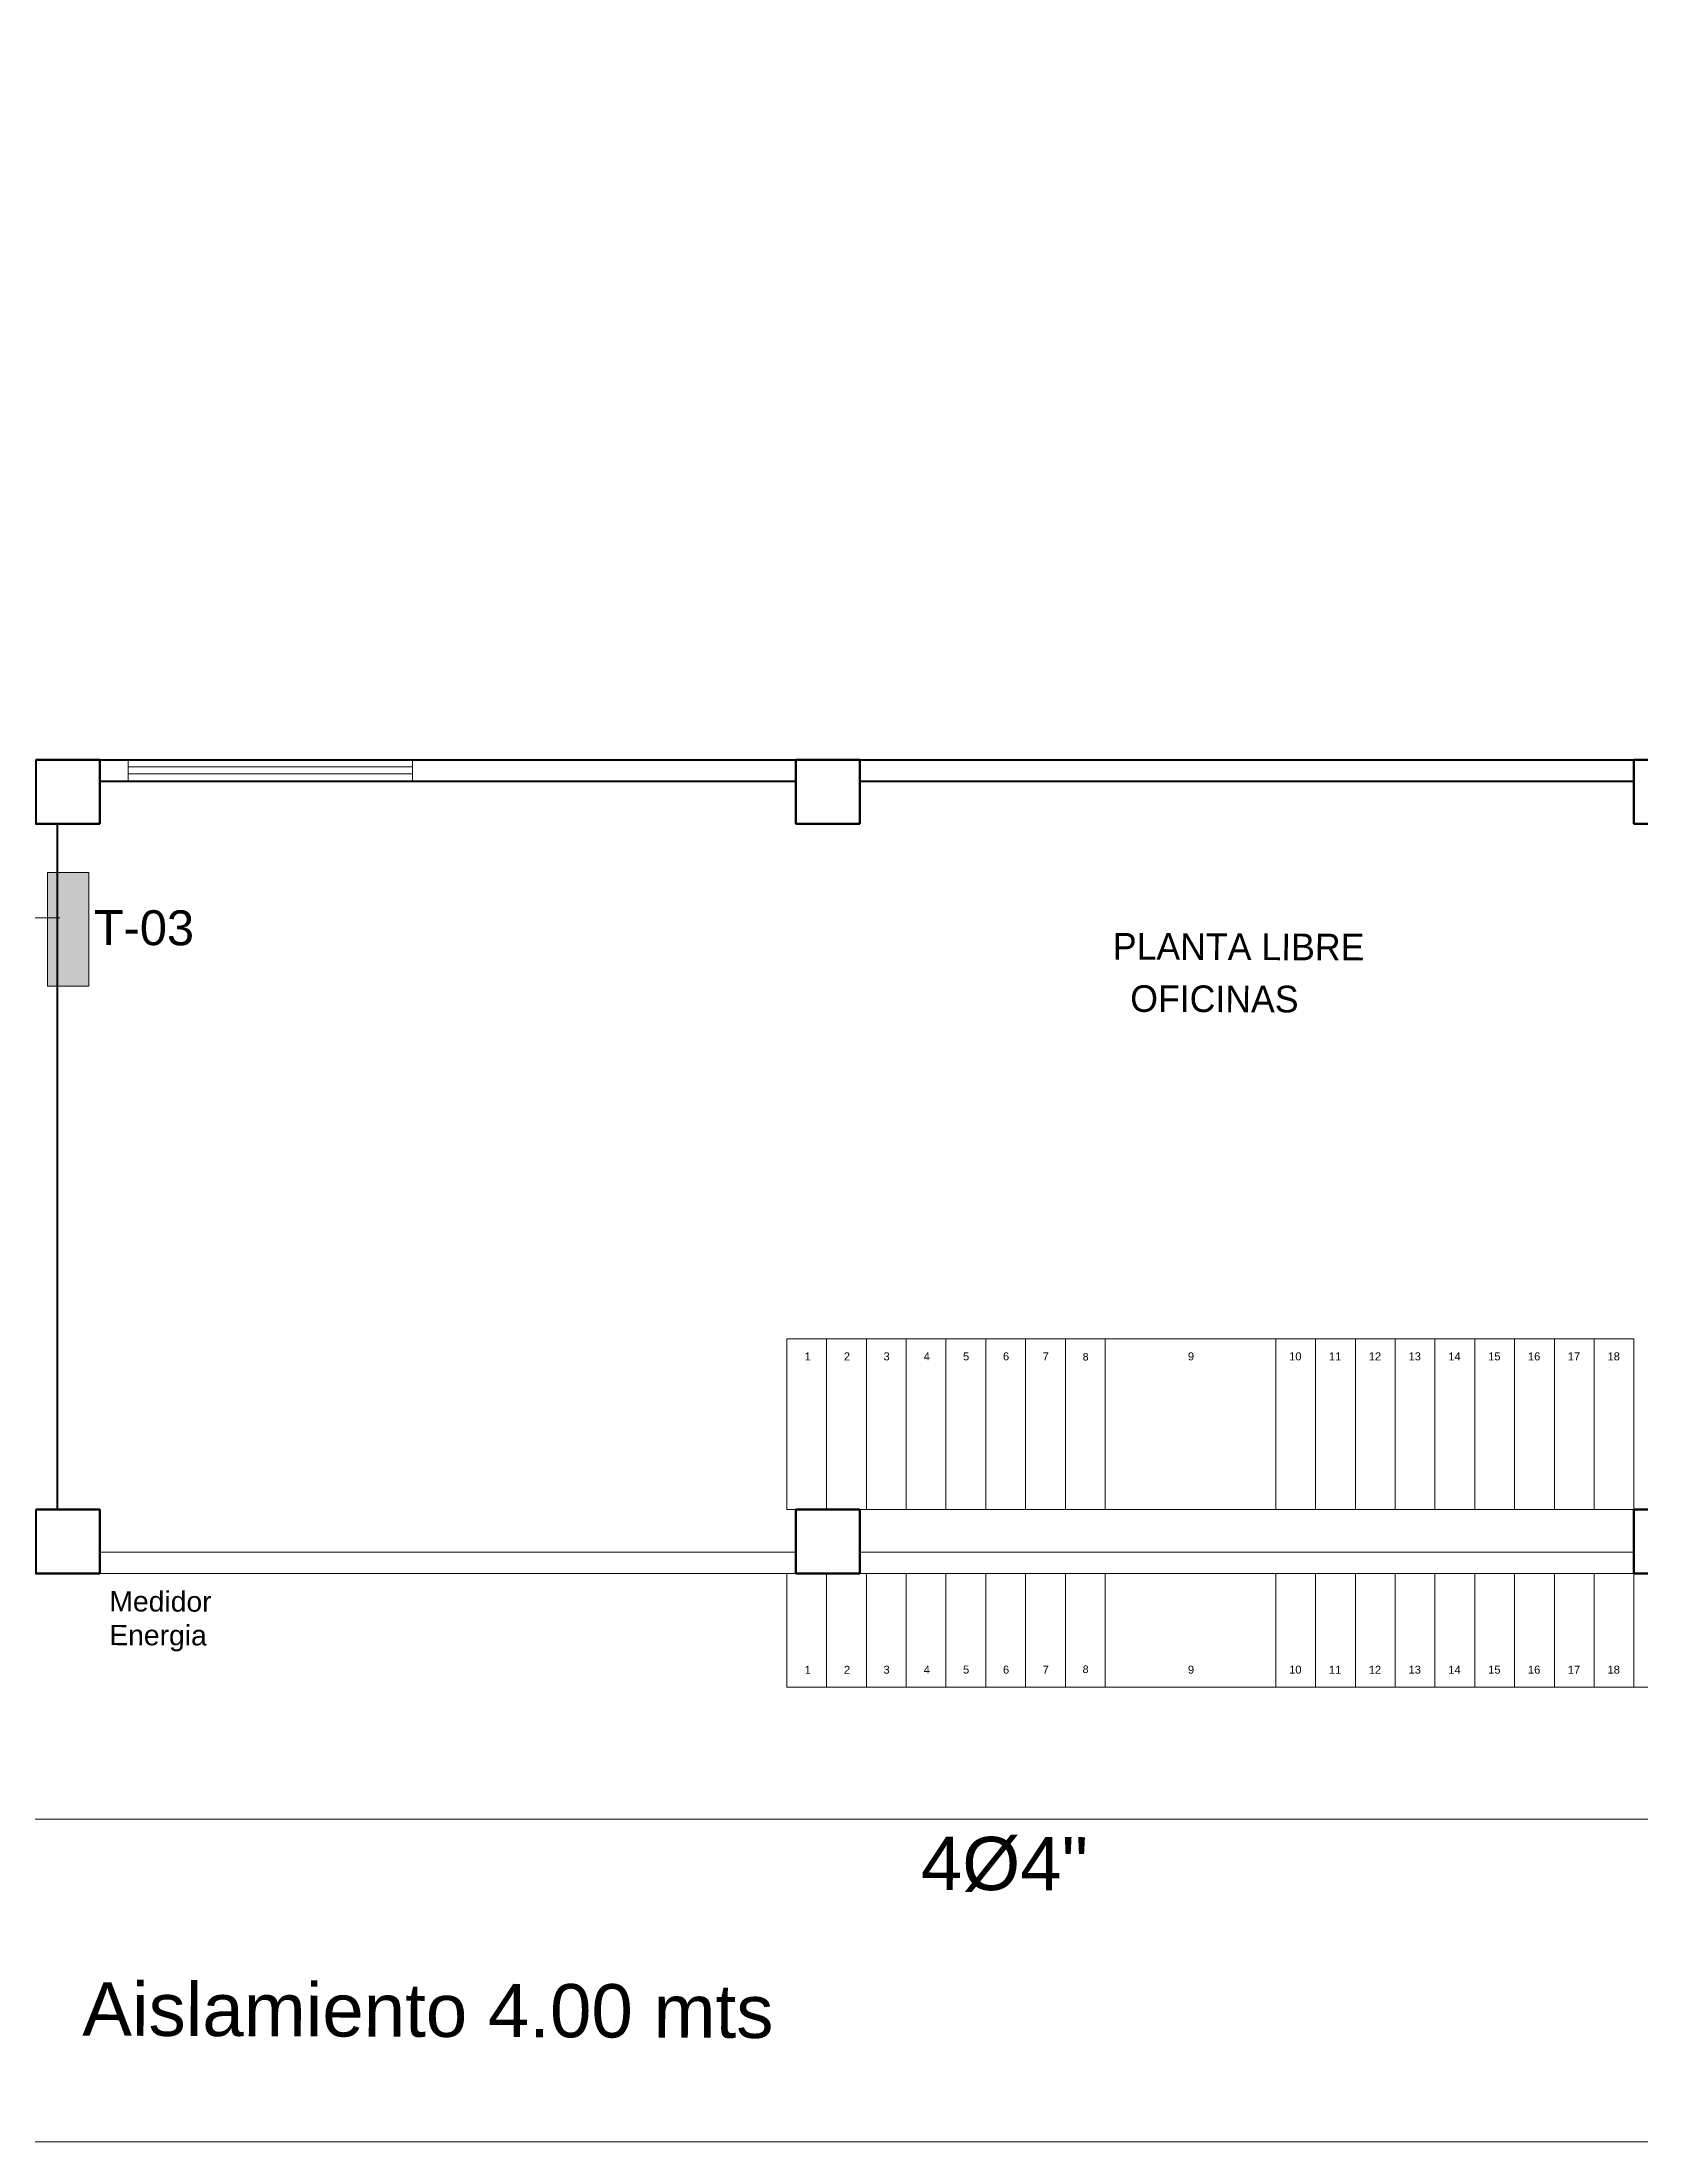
# Model space of a CAD drawing. Header units: millimetres. Extents: x 391 to 679, y 21 to 219.
# Drawn here: x 403.95 to 415.2, y 65.23 to 80.01 of the extents above; entities that cross this region are included whole.
import ezdxf

# ---------------------------------------------------------------- set-up
doc = ezdxf.new("R2010")
doc.units = ezdxf.units.MM
doc.linetypes.add('HIDDEN', pattern=[0.375, 0.25, -0.125])
for name, color, linetype, lineweight in [('A-AREA-IDEN', 7, 'Continuous', 9), ('Eléctrico Subterráneo', 5, 'Continuous', 20), ('EST', 7, 'Continuous', 50), ('MONTE', 7, 'Continuous', 9), ('MUROS', 7, 'Continuous', 40), ('notas', 8, 'Continuous', 9), ('proyección 5', 7, 'Continuous', 9), ('Subestacion', 1, 'Continuous', 18), ('tuberia por Piso', 1, 'HIDDEN', 9), ('VP', 7, 'Continuous', 25)]:
    doc.layers.add(name, color=color, linetype=linetype, lineweight=lineweight)
doc.styles.add('Nota 1000', font='', dxfattribs={"height": 1.5})
doc.styles.get("Standard").update_dxf_attribs({"font": 'arial.ttf'})
doc.styles.get('Nota 1000').set_extended_font_data('Eurostile')
doc.linetypes.add('LÍMITE1', pattern='A,6.35,-2.54,[133,ltypeshp.shx,S=2.54,R=0,X=-2.54,Y=0],-2.54,25.4', length=36.83)

msp = doc.modelspace()

# ---------------------------------------------------------------- hatches: boundary and pattern name
at = {"layer": 'MONTE'}
h = msp.add_hatch(color=1, dxfattribs=at)
h.dxf.hatch_style = 1
h.paths.add_polyline_path([(403.9887, 73.3648), (403.9887, 74.1648), (404.2787, 74.1648), (404.2787, 73.3648)])

# ---------------------------------------------------------------- linework, layer by layer
at = {"layer": 'A-AREA-IDEN'}
for p, q in [((409.1893, 70.8833), (415.1493, 70.8833)), ((409.1893, 69.6833), (409.1893, 70.8833)), ((409.4693, 69.6833), (409.4693, 70.8833)), ((409.7493, 69.6833), (409.7493, 70.8833)), ((410.0293, 69.6833), (410.0293, 70.8833)), ((410.3093, 69.6833), (410.3093, 70.8833)), ((410.5893, 69.6833), (410.5893, 70.8833)), ((410.8693, 69.6833), (410.8693, 70.8833)), ((411.1493, 69.6833), (411.1493, 70.8833)), ((411.4293, 69.6833), (411.4293, 70.8833)), ((412.6293, 69.6833), (412.6293, 70.8833)), ((412.9093, 69.6833), (412.9093, 70.8833)), ((413.1893, 69.6833), (413.1893, 70.8833)), ((413.4693, 69.6833), (413.4693, 70.8833)), ((413.7493, 69.6833), (413.7493, 70.8833)), ((414.0293, 69.6833), (414.0293, 70.8833)), ((414.3093, 69.6833), (414.3093, 70.8833)), ((414.5893, 69.6833), (414.5893, 70.8833)), ((414.8693, 69.6833), (414.8693, 70.8833)), ((415.1493, 69.6833), (415.1493, 70.8833)), ((409.2533, 69.6833), (409.1893, 69.6833)), ((409.7033, 69.6833), (415.1493, 69.6833)), ((404.3563, 69.3833), (409.2533, 69.3833)), ((409.7033, 69.3833), (415.1493, 69.3833)), ((403.9063, 69.2333), (404.3563, 69.2333)), ((404.3563, 69.2333), (409.2533, 69.2333)), ((409.1893, 69.2333), (409.1893, 68.4333)), ((409.4693, 69.2333), (409.4693, 68.4333)), ((409.7033, 69.2333), (415.1493, 69.2333)), ((409.7033, 69.2333), (415.1493, 69.2333)), ((409.7493, 69.2333), (409.7493, 68.4333)), ((410.0293, 69.2333), (410.0293, 68.4333)), ((410.3093, 69.2333), (410.3093, 68.4333)), ((410.5893, 69.2333), (410.5893, 68.4333)), ((410.8693, 69.2333), (410.8693, 68.4333)), ((411.1493, 69.2333), (411.1493, 68.4333)), ((411.4293, 69.2333), (411.4293, 68.4333)), ((412.6293, 69.2333), (412.6293, 68.4333)), ((412.9093, 69.2333), (412.9093, 68.4333)), ((413.1893, 69.2333), (413.1893, 68.4333)), ((413.4693, 69.2333), (413.4693, 68.4333)), ((413.7493, 69.2333), (413.7493, 68.4333)), ((414.0293, 69.2333), (414.0293, 68.4333)), ((414.3093, 69.2333), (414.3093, 68.4333)), ((414.5893, 69.2333), (414.5893, 68.4333)), ((414.8693, 69.2333), (414.8693, 68.4333)), ((415.1493, 69.2333), (415.1493, 68.4333)), ((409.1893, 68.4333), (415.1493, 68.4333)), ((415.1493, 68.4333), (416.5993, 68.4333))]:
    msp.add_line(p, q, dxfattribs=at)
at = {"layer": 'Eléctrico Subterráneo', "color": 7, "linetype": 'LÍMITE1', "lineweight": 0, "ltscale": 0.03}
msp.add_lwpolyline([(396.9238, 67.505), (419.3463, 67.505)], dxfattribs=at)
at = {"layer": 'EST'}
for points in [[(403.9063, 74.9583), (403.9063, 74.5083), (404.3563, 74.5083), (404.3563, 74.9583), (403.9063, 74.9583)], [(409.2533, 74.9583), (409.2533, 74.5083), (409.7033, 74.5083), (409.7033, 74.9583), (409.2533, 74.9583)], [(415.1493, 74.9583), (415.1493, 74.5083), (415.5993, 74.5083), (415.5993, 74.9583), (415.1493, 74.9583)], [(403.9063, 69.6833), (403.9063, 69.2333), (404.3563, 69.2333), (404.3563, 69.6833), (403.9063, 69.6833)], [(409.7033, 69.6833), (409.2533, 69.6833), (409.2533, 69.2333), (409.7033, 69.2333), (409.7033, 69.6833)], [(415.1493, 69.6833), (415.1493, 69.2333), (415.5993, 69.2333), (415.5993, 69.6833), (415.1493, 69.6833)]]:
    msp.add_lwpolyline(points, dxfattribs=at)
at = {"layer": 'MUROS', "ltscale": 5}
for p, q in [((404.3563, 74.9583), (409.2533, 74.9583)), ((409.7033, 74.9583), (415.1493, 74.9583)), ((404.3563, 74.8083), (409.2533, 74.8083)), ((409.7033, 74.8083), (415.1493, 74.8083)), ((404.0563, 74.5083), (404.0563, 69.6833))]:
    msp.add_line(p, q, dxfattribs=at)
at = {"layer": 'proyección 5', "flags": 128}
msp.add_lwpolyline([(393.0607, 65.2333), (431.897, 65.2333)], dxfattribs=at)
at = {"layer": 'Subestacion', "flags": 128}
for points in [[(404.5563, 74.8083), (404.5563, 74.9583)], [(406.5563, 74.8083), (406.5563, 74.9583)], [(404.5563, 74.8083), (406.4715, 74.8083)]]:
    msp.add_lwpolyline(points, dxfattribs=at)
for points in [[(406.5563, 74.9083), (404.5563, 74.9083), (404.5563, 74.8583), (406.5563, 74.8583)], [(403.9887, 73.3648), (403.9887, 74.1648), (404.2787, 74.1648), (404.2787, 73.3648)]]:
    msp.add_lwpolyline(points, close=True, dxfattribs=at)
at = {"layer": 'tuberia por Piso'}
msp.add_lwpolyline([(398.7297, 95.3232), (399.7, 95.3232), (399.7, 73.8472), (404.1313, 73.8472)], dxfattribs=at)

# ---------------------------------------------------------------- texts
at = {"layer": 'notas', "color": 7, "attachment_point": 4, "rotation": 359.80062, "style": 'Nota 1000'}
for s, insert, char_height, width in [('{\\fArial|b0|i0|c0|p34;\\H2x;T-03}', (404.3142, 73.7762), 0.122834, 5.706419), ('PLANTA LIBRE', (411.4834, 73.6461), 0.1875, 8.710542), ('OFICINAS', (411.6059, 73.2771), 0.1875, 8.710542), ('{\\fArial|b0|i0|c0|p34;\\H2x;Medidor\\PEnergia}', (404.4234, 68.8976), 0.071262, 3.310561), ('{\\fArial|b0|i0|c0|p34;\\H2x;4%%C4"}', (410.1327, 67.1874), 0.1875, 8.710542), ('{\\fArial|b0|i0|c0|p34;\\H2x; Aislamiento 4.00 mts}', (404.0884, 66.167), 0.1875, 8.710542)]:
    msp.add_mtext(s, dxfattribs=dict(at, insert=insert, char_height=char_height, width=width))
at = {"layer": 'VP'}
for s, height, rotation, p in [('1', 0.0562, 0, (409.3154, 70.7326)), ('2', 0.0562, 0, (409.5914, 70.7326)), ('3', 0.0562, 0, (409.8698, 70.7326)), ('4', 0.0562, 0, (410.1523, 70.7326)), ('5', 0.0562, 0, (410.4294, 70.7326)), ('6', 0.0562, 0, (410.7102, 70.7326)), ('7', 0.0562, 0, (410.9894, 70.7326)), ('8', 0.0527, 2.84384, (411.2726, 70.7306)), ('9', 0.0562, 0, (412.0114, 70.7326)), ('10', 0.05625, 0, (412.7234, 70.7326)), ('11', 0.05625, 0, (413.0034, 70.7326)), ('12', 0.05625, 0, (413.2834, 70.7326)), ('13', 0.05625, 0, (413.5634, 70.7326)), ('14', 0.05625, 0, (413.8434, 70.7326)), ('15', 0.05625, 0, (414.1234, 70.7326)), ('16', 0.05625, 0, (414.4034, 70.7326)), ('17', 0.05625, 0, (414.6834, 70.7326)), ('18', 0.05625, 0, (414.9634, 70.7326)), ('1', 0.0562, 360, (409.3154, 68.5275)), ('2', 0.0562, 360, (409.5914, 68.5275)), ('3', 0.0562, 360, (409.8698, 68.5285)), ('4', 0.0562, 360, (410.1523, 68.5277)), ('5', 0.0562, 360, (410.4294, 68.5294)), ('6', 0.0562, 360, (410.7102, 68.5284)), ('7', 0.0562, 360, (410.9894, 68.5284)), ('8', 0.0527, 357.15616, (411.27, 68.534)), ('9', 0.0562, 360, (412.0114, 68.5284)), ('10', 0.05625, 360, (412.7234, 68.5284)), ('11', 0.05625, 360, (413.0034, 68.5275)), ('12', 0.05625, 360, (413.2834, 68.5275)), ('13', 0.05625, 360, (413.5634, 68.5285)), ('14', 0.05625, 360, (413.8434, 68.5275)), ('15', 0.05625, 360, (414.1234, 68.5284)), ('16', 0.05625, 360, (414.4034, 68.5284)), ('17', 0.05625, 360, (414.6834, 68.5275)), ('18', 0.05625, 360, (414.9634, 68.5284))]:
    msp.add_text(s, height=height, rotation=rotation, dxfattribs=at).set_placement(p)

doc.saveas('drawing.dxf')
